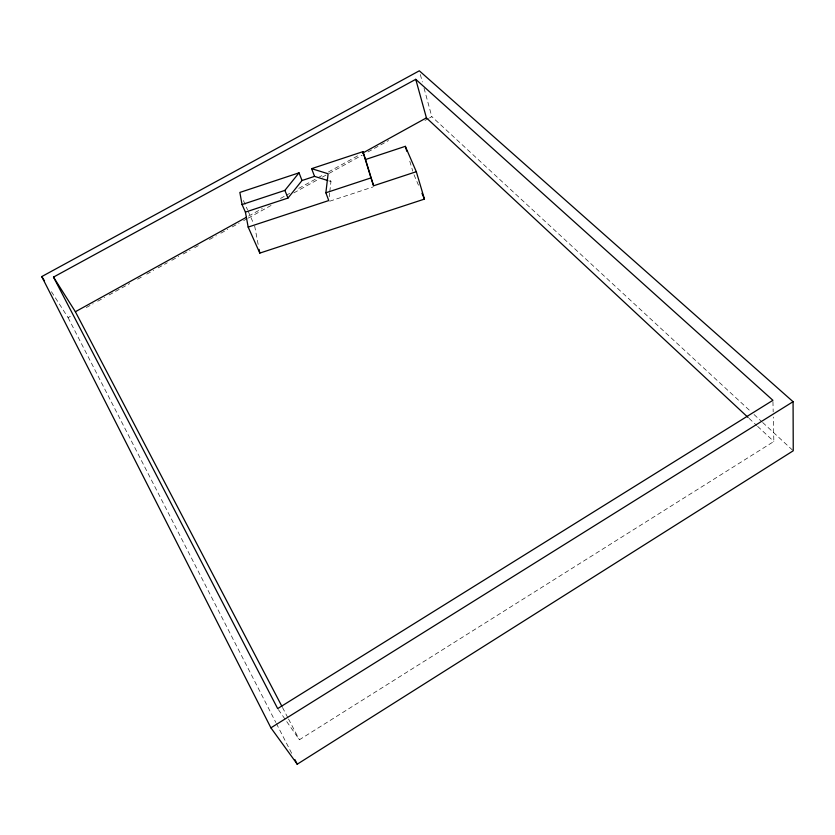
<?xml version="1.0" encoding="UTF-8"?>
<svg xmlns="http://www.w3.org/2000/svg" width="835" height="835" viewBox="0 0 835 835"><rect width="100%" height="100%" fill="white"/><g stroke="black" fill="none" stroke-linecap="round" stroke-linejoin="round"><path stroke-width="0.63" stroke-dasharray="4.17 3.13" d="M329.199 196.736L329.637 192.937M329.783 191.664L330.963 181.529L329.742 178.199M278.41 709.635L299.389 739.768L773.857 441.475L773.293 417.041M248.621 216.056L262.305 208.499M280.539 198.438L285.1 195.912M286.238 195.286L289.651 193.396M298.773 188.366L317.008 178.293M318.145 177.667L323.844 174.515M328.405 172L360.323 154.371M51.446 291.697L68.073 317.613L71.497 315.724M86.318 307.541L93.155 303.763M97.716 301.237L104.563 297.458M109.124 294.943L129.644 283.597M137.629 279.193L142.19 276.667M146.751 274.151L153.588 270.373M158.149 267.847L167.271 262.806M171.833 260.29L178.68 256.512M183.241 253.986L190.077 250.208M194.638 247.692L199.2 245.166M209.47 239.499L216.307 235.72M220.868 233.205L227.715 229.427M232.276 226.901L239.113 223.122M243.674 220.607L247.097 218.718M248.235 218.081L271.041 205.483M293.847 192.885L317.791 179.65M322.352 177.135L328.051 173.983M329.199 173.356L362.265 155.091M367.964 151.939L388.494 140.593M424.973 120.438L428.397 118.549M429.534 117.923L431.82 116.66L750.227 410.997M329.762 201.193L372.869 186.998M328.614 180.788L330.963 181.529M754.047 414.536L761.697 421.612M762.658 422.489L793.25 450.775M749.037 418.366L756.677 425.474M757.627 426.361L773.857 441.475M282.491 707.464L287.918 717.849M288.524 718.998L299.389 739.768M68.073 317.613L275.821 722.442M276.416 723.601L291.895 753.754M243.423 200.525L247.504 209.762M248.016 210.921L253.621 223.634M414.003 174.776L418.481 185.203M409.787 161.218L412.761 171.133M420.318 74.524L422.343 81.955M424.044 88.155L431.82 116.66M254.644 225.941L258.401 245.699M772.949 401.604L773.179 411.895"/><path stroke-width="1.25" d="M416.31 171.697L373.589 185.777L365.532 159.506L405.33 146.334L416.31 171.697L424.451 199.095L259.81 253.099L248.172 227.089L328.76 200.546L325.859 192.781L328.124 173.763L311.632 168.66L314.545 176.373L327.445 180.423M248.172 227.089L245.417 212.111L287.992 198.052L302.019 180.517L314.545 176.373M245.417 212.111L242.056 204.554L284.881 190.39L299.034 172.824L302.019 180.517M297.25 764.192L793.25 450.775L793.073 401.698L419.306 70.808L41.75 276.583L270.905 727.838L297.25 764.192L294.87 759.558M270.905 727.838L793.073 401.698M53.503 277.095L277.679 708.602L772.918 400.309L415.746 79.325L53.503 277.095L75.38 311.726L246.346 217.319M362.599 153.118L426.424 117.871L748.087 417.469M299.034 172.824L239.854 192.436L242.056 204.554M311.632 168.66L362.912 151.667L365.532 159.506M325.859 192.781L370.97 177.897L362.912 151.667M41.75 276.583L44.516 280.904M75.38 311.726L281.886 706.306M421.957 193.302L424.451 199.095M284.881 190.39L287.992 198.052M370.97 177.897L373.589 185.777M405.33 146.334L406.822 151.292M415.746 79.325L426.424 117.871M259.111 249.394L259.81 253.099"/></g></svg>
